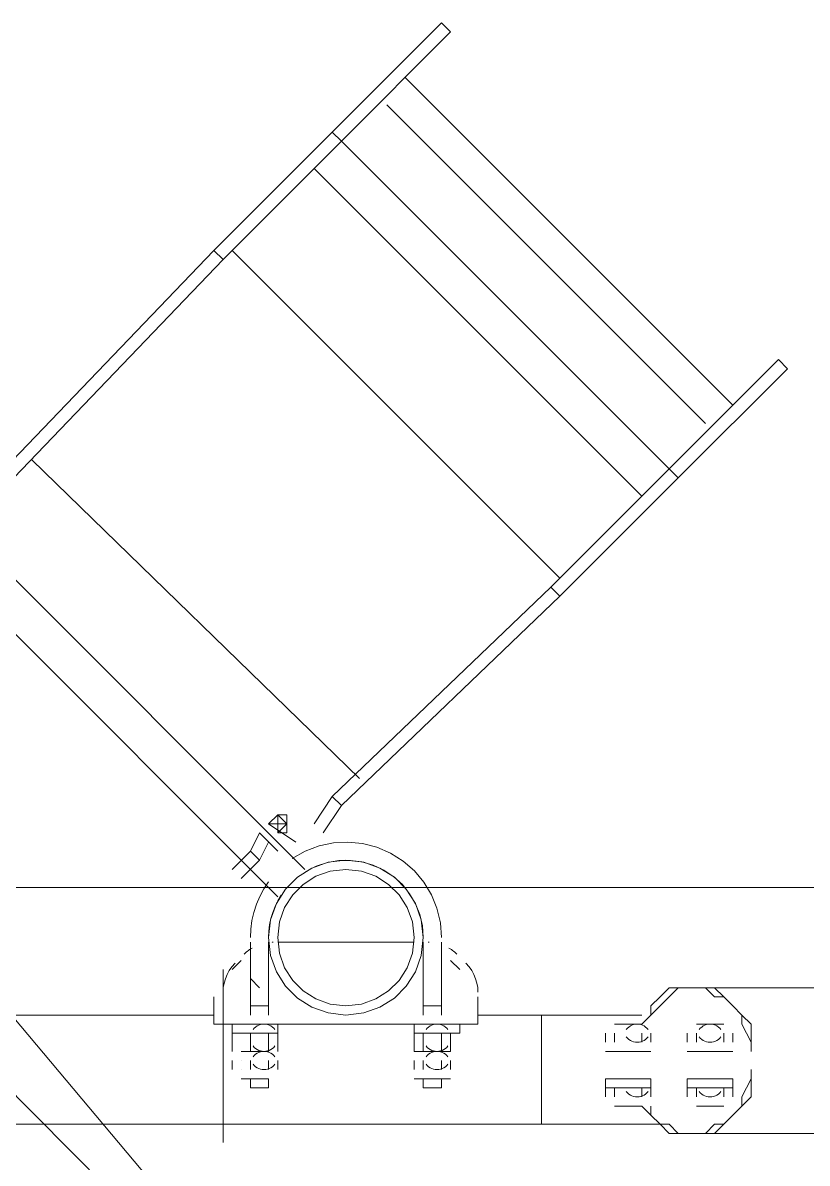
# Paper-space layout '01 Roof Support Layout' of a CAD drawing. Header units: millimetres. Extents: x 5 to 415, y 5 to 292.
# Drawn here: x 61.83 to 67.17, y 66.98 to 74.75 of the extents above; entities that cross this region are included whole.
import ezdxf

# ---------------------------------------------------------------- set-up
doc = ezdxf.new("R2010")
doc.units = ezdxf.units.MM
doc.layers.add('EXISTING', color=7, linetype='Continuous')
doc.layers.add('PROPOSED', color=7, linetype='Continuous')

# ---------------------------------------------------------------- blocks, each defined once
blk = doc.blocks.new('SHEET_01')
at = {"layer": 'EXISTING', "color": 254, "linetype": 'Continuous', "lineweight": 13}
for p, q in [((64.618, 64.58), (57.736, 72.764)), ((57.054, 72.206), (64.618, 64.58))]:
    blk.add_line(p, q, dxfattribs=at)
at = {"layer": 'PROPOSED', "color": 250, "linetype": 'Continuous', "lineweight": 13}
for p, q in [((64.68, 74.748), (63.936, 74.004)), ((64.742, 74.686), (64.68, 74.748)), ((63.998, 73.942), (64.742, 74.686)), ((66.664, 72.144), (64.432, 74.376)), ((64.308, 74.19), (66.478, 72.02)), ((63.13, 73.198), (63.936, 74.004)), ((63.936, 74.004), (63.998, 73.942)), ((63.998, 73.942), (63.192, 73.136)), ((66.23, 71.71), (63.998, 73.942)), ((63.812, 73.756), (66.044, 71.524)), ((63.13, 73.198), (61.704, 71.71)), ((63.192, 73.136), (63.13, 73.198)), ((65.486, 70.966), (63.254, 73.198)), ((61.766, 71.648), (63.192, 73.136)), ((66.974, 72.454), (66.23, 71.71)), ((66.292, 71.648), (67.036, 72.392)), ((67.036, 72.392), (66.974, 72.454)), ((61.89, 71.772), (64.122, 69.602)), ((65.424, 70.904), (66.23, 71.71)), ((66.23, 71.71), (66.292, 71.648)), ((66.292, 71.648), (65.486, 70.842)), ((61.27, 71.462), (63.75, 68.982)), ((63.564, 68.796), (61.084, 71.276)), ((65.424, 70.904), (63.936, 69.478)), ((63.998, 69.416), (65.486, 70.842)), ((65.486, 70.842), (65.424, 70.904)), ((63.936, 69.478), (63.812, 69.292)), ((63.998, 69.416), (63.936, 69.478)), ((63.874, 69.23), (63.998, 69.416)), ((63.564, 69.354), (63.502, 69.292)), ((63.502, 69.292), (63.502, 69.292)), ((63.502, 69.292), (63.564, 69.292)), ((63.688, 69.168), (63.502, 69.292)), ((63.564, 69.354), (63.564, 69.354)), ((63.626, 69.354), (63.564, 69.354)), ((63.564, 69.292), (63.564, 69.354)), ((63.626, 69.292), (63.564, 69.354)), ((63.564, 69.292), (63.564, 69.23)), ((63.564, 69.23), (63.626, 69.292)), ((63.626, 69.292), (63.564, 69.292)), ((63.626, 69.354), (63.626, 69.354)), ((63.626, 69.292), (63.626, 69.354)), ((63.626, 69.354), (63.626, 69.292)), ((63.626, 69.23), (63.626, 69.292)), ((63.626, 69.292), (63.626, 69.292)), ((63.44, 69.23), (63.378, 69.106)), ((63.564, 69.106), (63.44, 69.23)), ((63.564, 69.23), (63.564, 69.23)), ((63.564, 69.23), (63.626, 69.23)), ((63.626, 69.23), (63.626, 69.23)), ((63.44, 69.044), (63.502, 69.168)), ((63.8456, 69.1417), (63.7515, 69.1059)), ((63.9433, 69.1624), (63.8456, 69.1417)), ((64.0428, 69.1679), (63.9433, 69.1624)), ((64.1422, 69.1581), (64.0428, 69.1679)), ((64.2397, 69.133), (64.1422, 69.1581)), ((64.3335, 69.0924), (64.2397, 69.133)), ((63.378, 69.106), (63.254, 68.982)), ((63.378, 69.106), (63.44, 69.044)), ((63.7515, 69.1059), (63.6628, 69.0552)), ((64.4198, 69.0377), (64.3335, 69.0924)), ((63.254, 68.982), (63.254, 68.982)), ((63.316, 68.92), (63.44, 69.044)), ((63.7972, 68.9905), (63.6994, 68.9282)), ((63.8269, 69.0037), (63.7549, 68.9671)), ((63.9082, 69.0301), (63.7972, 68.9905)), ((63.9025, 69.0286), (63.8269, 69.0037)), ((63.9804, 69.0418), (63.9025, 69.0286)), ((64.029, 69.044), (63.9082, 69.0301)), ((64.029, 68.982), (63.9224, 68.9697)), ((64.0592, 69.0431), (63.9804, 69.0418)), ((64.1498, 69.0301), (64.029, 69.044)), ((64.1356, 68.9697), (64.029, 68.982)), ((64.1374, 69.0327), (64.0592, 69.0431)), ((64.2139, 69.0105), (64.1374, 69.0327)), ((64.2608, 68.9905), (64.1498, 69.0301)), ((64.2871, 68.9764), (64.2139, 69.0105)), ((64.3586, 68.9282), (64.2608, 68.9905)), ((64.3543, 68.9316), (64.2871, 68.9764)), ((64.4954, 68.9712), (64.4198, 69.0377)), ((63.5006, 68.8972), (63.4687, 68.8484)), ((63.6994, 68.9282), (63.6178, 68.8466)), ((63.8245, 68.9347), (63.7382, 68.8799)), ((63.9224, 68.9697), (63.8245, 68.9347)), ((64.2335, 68.9347), (64.1356, 68.9697)), ((64.3198, 68.8799), (64.2335, 68.9347)), ((64.4131, 68.8779), (64.3543, 68.9316)), ((64.4402, 68.8466), (64.3586, 68.9282)), ((64.5594, 68.8945), (64.4954, 68.9712)), ((61.704, 68.858), (123.208, 68.858)), ((63.4687, 68.8484), (63.4414, 68.7973)), ((63.6178, 68.8466), (63.5556, 68.7488)), ((63.7382, 68.8799), (63.6662, 68.8078)), ((64.3918, 68.8078), (64.3198, 68.8799)), ((64.4627, 68.8164), (64.4131, 68.8779)), ((64.5024, 68.7488), (64.4402, 68.8466)), ((64.6107, 68.8092), (64.5594, 68.8945)), ((63.4189, 68.744), (63.4012, 68.689)), ((63.4414, 68.7973), (63.4189, 68.744)), ((63.5556, 68.7488), (63.5159, 68.6378)), ((63.5658, 68.7684), (63.5466, 68.7292)), ((63.5883, 68.806), (63.5658, 68.7684)), ((63.6662, 68.8078), (63.6113, 68.7215)), ((64.4467, 68.7215), (64.3918, 68.8078)), ((64.5025, 68.7484), (64.4627, 68.8164)), ((64.5421, 68.6378), (64.5024, 68.7488)), ((64.5317, 68.6751), (64.5025, 68.7484)), ((64.6486, 68.7168), (64.6107, 68.8092)), ((63.4012, 68.689), (63.3884, 68.6327)), ((63.5307, 68.6886), (63.5183, 68.6468)), ((63.5466, 68.7292), (63.5307, 68.6886)), ((63.6113, 68.7215), (63.5763, 68.6236)), ((64.4817, 68.6236), (64.4467, 68.7215)), ((64.5498, 68.5975), (64.5317, 68.6751)), ((64.672, 68.6189), (64.6486, 68.7168)), ((63.3884, 68.6327), (63.3806, 68.5752)), ((63.5159, 68.6378), (63.502, 68.517)), ((63.5093, 68.6042), (63.5038, 68.5609)), ((63.5183, 68.6468), (63.5093, 68.6042)), ((63.5763, 68.6236), (63.564, 68.517)), ((64.494, 68.517), (64.4817, 68.6236)), ((64.556, 68.517), (64.5421, 68.6378)), ((64.556, 68.517), (64.5498, 68.5975)), ((64.68, 68.517), (64.672, 68.6189)), ((63.3806, 68.5752), (63.378, 68.517)), ((63.5038, 68.5609), (63.502, 68.517)), ((63.502, 68.517), (63.5159, 68.3962)), ((63.564, 68.517), (63.5763, 68.4104)), ((64.4817, 68.4104), (64.494, 68.517)), ((64.5421, 68.3962), (64.556, 68.517)), ((63.3652, 68.4299), (63.3575, 68.4239)), ((63.3731, 68.4357), (63.3652, 68.4299)), ((63.3812, 68.4411), (63.3731, 68.4357)), ((63.378, 68.052), (63.378, 68.486)), ((63.3895, 68.4463), (63.3812, 68.4411)), ((63.502, 68.486), (63.502, 68.486)), ((63.502, 68.486), (63.502, 68.052)), ((63.5248, 68.4859), (63.5234, 68.4859)), ((63.5289, 68.486), (63.5275, 68.486)), ((63.5303, 68.486), (63.5289, 68.486)), ((63.533, 68.486), (63.5316, 68.486)), ((63.564, 68.486), (64.494, 68.486)), ((64.556, 68.486), (64.556, 68.486)), ((64.556, 68.052), (64.556, 68.486)), ((64.5897, 68.486), (64.5884, 68.486)), ((64.5911, 68.486), (64.5897, 68.486)), ((64.5952, 68.4859), (64.5938, 68.4859)), ((64.5965, 68.4859), (64.5952, 68.4859)), ((64.68, 68.486), (64.68, 68.052)), ((64.7388, 68.4411), (64.7305, 68.4463)), ((64.7469, 68.4357), (64.7388, 68.4411)), ((64.7548, 68.4299), (64.7469, 68.4357)), ((64.7625, 68.4239), (64.7548, 68.4299)), ((63.254, 68.3), (63.316, 68.362)), ((63.3428, 68.4111), (63.3357, 68.4043)), ((63.35, 68.4176), (63.3428, 68.4111)), ((63.3575, 68.4239), (63.35, 68.4176)), ((63.5159, 68.3962), (63.5556, 68.2852)), ((63.5763, 68.4104), (63.6113, 68.3125)), ((64.4467, 68.3125), (64.4817, 68.4104)), ((64.5024, 68.2852), (64.5421, 68.3962)), ((64.742, 68.362), (64.804, 68.3)), ((64.77, 68.4176), (64.7625, 68.4239)), ((64.7772, 68.4111), (64.77, 68.4176)), ((64.7843, 68.4043), (64.7772, 68.4111)), ((63.192, 67.122), (63.192, 68.3)), ((63.2346, 68.2933), (63.2196, 68.266)), ((63.2527, 68.3188), (63.2346, 68.2933)), ((63.2737, 68.3423), (63.2527, 68.3188)), ((63.5556, 68.2852), (63.6178, 68.1874)), ((63.6113, 68.3125), (63.6662, 68.2262)), ((64.3918, 68.2262), (64.4467, 68.3125)), ((64.4402, 68.1874), (64.5024, 68.2852)), ((64.8673, 68.3188), (64.8463, 68.3423)), ((64.8854, 68.2933), (64.8673, 68.3188)), ((64.9004, 68.266), (64.8854, 68.2933)), ((63.1991, 68.2073), (63.1938, 68.1765)), ((63.2077, 68.2373), (63.1991, 68.2073)), ((63.2196, 68.266), (63.2077, 68.2373)), ((63.378, 68.238), (63.44, 68.176)), ((63.6662, 68.2262), (63.7382, 68.1542)), ((64.3198, 68.1542), (64.3918, 68.2262)), ((64.9123, 68.2373), (64.9004, 68.266)), ((64.921, 68.2073), (64.9123, 68.2373)), ((64.9262, 68.1765), (64.921, 68.2073)), ((63.1938, 68.1765), (63.192, 68.145)), ((63.6178, 68.1874), (63.6994, 68.1058)), ((63.7382, 68.1542), (63.8245, 68.0993)), ((64.2335, 68.0993), (64.3198, 68.1542)), ((64.3586, 68.1058), (64.4402, 68.1874)), ((64.928, 68.145), (64.9262, 68.1765)), ((66.23, 68.176), (66.168, 68.114)), ((66.354, 68.176), (66.23, 68.176)), ((66.292, 68.176), (66.23, 68.114)), ((66.354, 68.176), (66.292, 68.176)), ((66.416, 68.176), (66.354, 68.176)), ((66.478, 68.176), (66.354, 68.176)), ((66.478, 68.176), (66.416, 68.176)), ((66.416, 68.176), (79.312, 68.176)), ((66.54, 68.176), (66.478, 68.176)), ((66.54, 68.114), (66.478, 68.176)), ((66.602, 68.114), (66.54, 68.176)), ((63.13, 67.99), (63.13, 68.114)), ((63.502, 68.052), (63.378, 68.052)), ((63.378, 67.99), (63.378, 68.052)), ((63.502, 68.052), (63.502, 67.99)), ((63.6994, 68.1058), (63.7972, 68.0436)), ((63.7972, 68.0436), (63.9082, 68.0039)), ((63.8245, 68.0993), (63.9224, 68.0643)), ((63.9224, 68.0643), (64.029, 68.052)), ((64.029, 68.052), (64.1356, 68.0643)), ((64.1356, 68.0643), (64.2335, 68.0993)), ((64.1498, 68.0039), (64.2608, 68.0436)), ((64.2608, 68.0436), (64.3586, 68.1058)), ((64.556, 68.052), (64.68, 68.052)), ((64.556, 67.99), (64.556, 68.052)), ((64.68, 68.052), (64.68, 67.99)), ((64.928, 68.114), (64.928, 67.99)), ((66.168, 68.114), (66.106, 68.052)), ((66.106, 68.052), (66.106, 67.99)), ((66.168, 68.052), (66.106, 67.99)), ((66.23, 68.114), (66.168, 68.052)), ((66.602, 68.114), (66.54, 68.114)), ((66.664, 68.052), (66.602, 68.114)), ((66.726, 67.99), (66.664, 68.052)), ((63.13, 67.99), (61.704, 67.99)), ((63.13, 67.928), (63.13, 67.99)), ((63.9082, 68.0039), (64.029, 67.99)), ((64.029, 67.99), (64.1498, 68.0039)), ((65.362, 67.99), (64.928, 67.99)), ((64.928, 67.99), (64.928, 67.928)), ((65.362, 67.246), (65.362, 67.99)), ((66.044, 67.99), (65.362, 67.99)), ((65.362, 67.99), (65.362, 67.246)), ((66.106, 67.99), (66.044, 67.928)), ((66.788, 67.928), (66.726, 67.99)), ((66.726, 67.928), (66.726, 67.99)), ((64.928, 67.928), (63.13, 67.928)), ((63.564, 67.928), (63.254, 67.928)), ((63.254, 67.928), (63.254, 67.866)), ((63.4047, 67.9002), (63.3966, 67.8908)), ((63.4139, 67.9084), (63.4047, 67.9002)), ((63.424, 67.9153), (63.4139, 67.9084)), ((63.435, 67.9207), (63.424, 67.9153)), ((63.4465, 67.9247), (63.435, 67.9207)), ((63.4586, 67.9272), (63.4465, 67.9247)), ((63.471, 67.928), (63.4586, 67.9272)), ((63.4834, 67.9272), (63.471, 67.928)), ((63.4955, 67.9247), (63.4834, 67.9272)), ((63.507, 67.9207), (63.4955, 67.9247)), ((63.518, 67.9153), (63.507, 67.9207)), ((63.5281, 67.9084), (63.518, 67.9153)), ((63.5373, 67.9002), (63.5281, 67.9084)), ((63.5454, 67.8908), (63.5373, 67.9002)), ((63.564, 67.928), (63.564, 67.866)), ((64.494, 67.928), (64.494, 67.866)), ((64.494, 67.928), (64.804, 67.928)), ((64.5827, 67.9002), (64.5746, 67.8908)), ((64.5919, 67.9084), (64.5827, 67.9002)), ((64.602, 67.9153), (64.5919, 67.9084)), ((64.613, 67.9207), (64.602, 67.9153)), ((64.6245, 67.9247), (64.613, 67.9207)), ((64.6366, 67.9272), (64.6245, 67.9247)), ((64.649, 67.928), (64.6366, 67.9272)), ((64.6614, 67.9272), (64.649, 67.928)), ((64.6735, 67.9247), (64.6614, 67.9272)), ((64.685, 67.9207), (64.6735, 67.9247)), ((64.696, 67.9153), (64.685, 67.9207)), ((64.7061, 67.9084), (64.696, 67.9153)), ((64.7153, 67.9002), (64.7061, 67.9084)), ((64.7234, 67.8908), (64.7153, 67.9002)), ((64.804, 67.928), (64.804, 67.866)), ((65.858, 67.928), (65.858, 67.928)), ((65.92, 67.928), (65.858, 67.928)), ((66.044, 67.928), (65.858, 67.928)), ((65.858, 67.928), (66.044, 67.928)), ((65.92, 67.928), (65.92, 67.928)), ((65.982, 67.928), (65.92, 67.928)), ((65.9467, 67.9002), (65.9386, 67.8908)), ((65.9559, 67.9084), (65.9467, 67.9002)), ((65.966, 67.9153), (65.9559, 67.9084)), ((65.977, 67.9207), (65.966, 67.9153)), ((65.9885, 67.9247), (65.977, 67.9207)), ((65.982, 67.928), (65.982, 67.928)), ((66.044, 67.928), (65.982, 67.928)), ((66.0006, 67.9272), (65.9885, 67.9247)), ((66.013, 67.928), (66.0006, 67.9272)), ((66.0254, 67.9272), (66.013, 67.928)), ((66.0375, 67.9247), (66.0254, 67.9272)), ((66.049, 67.9207), (66.0375, 67.9247)), ((66.044, 67.928), (66.044, 67.928)), ((66.06, 67.9153), (66.049, 67.9207)), ((66.0701, 67.9084), (66.06, 67.9153)), ((66.0793, 67.9002), (66.0701, 67.9084)), ((66.0874, 67.8908), (66.0793, 67.9002)), ((66.416, 67.928), (66.416, 67.928)), ((66.478, 67.928), (66.416, 67.928)), ((66.602, 67.928), (66.416, 67.928)), ((66.416, 67.928), (66.602, 67.928)), ((66.4427, 67.9002), (66.4346, 67.8908)), ((66.4519, 67.9084), (66.4427, 67.9002)), ((66.462, 67.9153), (66.4519, 67.9084)), ((66.473, 67.9207), (66.462, 67.9153)), ((66.4845, 67.9247), (66.473, 67.9207)), ((66.478, 67.928), (66.478, 67.928)), ((66.54, 67.928), (66.478, 67.928)), ((66.4966, 67.9272), (66.4845, 67.9247)), ((66.509, 67.928), (66.4966, 67.9272)), ((66.5214, 67.9272), (66.509, 67.928)), ((66.5335, 67.9247), (66.5214, 67.9272)), ((66.545, 67.9207), (66.5335, 67.9247)), ((66.54, 67.928), (66.54, 67.928)), ((66.602, 67.928), (66.54, 67.928)), ((66.556, 67.9153), (66.545, 67.9207)), ((66.5661, 67.9084), (66.556, 67.9153)), ((66.5753, 67.9002), (66.5661, 67.9084)), ((66.5834, 67.8908), (66.5753, 67.9002)), ((66.602, 67.928), (66.602, 67.928)), ((66.788, 67.804), (66.726, 67.928)), ((66.788, 67.804), (66.788, 67.928)), ((63.254, 67.866), (63.254, 67.742)), ((63.254, 67.866), (63.564, 67.866)), ((63.316, 67.866), (63.502, 67.866)), ((63.316, 67.866), (63.316, 67.866)), ((63.378, 67.866), (63.378, 67.742)), ((63.502, 67.866), (63.502, 67.742)), ((63.502, 67.866), (63.502, 67.866)), ((63.564, 67.866), (63.564, 67.742)), ((64.742, 67.866), (64.494, 67.866)), ((64.494, 67.866), (64.494, 67.742)), ((64.494, 67.866), (64.494, 67.866)), ((64.804, 67.866), (64.494, 67.866)), ((64.556, 67.866), (64.556, 67.742)), ((64.68, 67.866), (64.68, 67.742)), ((64.742, 67.742), (64.742, 67.866)), ((64.742, 67.866), (64.742, 67.866)), ((65.796, 67.804), (65.796, 67.866)), ((65.858, 67.804), (65.858, 67.866)), ((65.858, 67.866), (65.858, 67.866)), ((65.9386, 67.8412), (65.9467, 67.8318)), ((65.9467, 67.8318), (65.9559, 67.8236)), ((65.9559, 67.8236), (65.966, 67.8167)), ((65.966, 67.8167), (65.977, 67.8113)), ((65.977, 67.8113), (65.9885, 67.8073)), ((66.0375, 67.8073), (66.049, 67.8113)), ((66.044, 67.866), (66.044, 67.866)), ((66.044, 67.804), (66.044, 67.866)), ((66.049, 67.8113), (66.06, 67.8167)), ((66.06, 67.8167), (66.0701, 67.8236)), ((66.0701, 67.8236), (66.0793, 67.8318)), ((66.0793, 67.8318), (66.0874, 67.8412)), ((66.106, 67.804), (66.106, 67.866)), ((66.354, 67.804), (66.354, 67.866)), ((66.416, 67.804), (66.416, 67.866)), ((66.416, 67.866), (66.416, 67.866)), ((66.4346, 67.8412), (66.4427, 67.8318)), ((66.4427, 67.8318), (66.4519, 67.8236)), ((66.4519, 67.8236), (66.462, 67.8167)), ((66.462, 67.8167), (66.473, 67.8113)), ((66.473, 67.8113), (66.4845, 67.8073)), ((66.5335, 67.8073), (66.545, 67.8113)), ((66.545, 67.8113), (66.556, 67.8167)), ((66.556, 67.8167), (66.5661, 67.8236)), ((66.5661, 67.8236), (66.5753, 67.8318)), ((66.5753, 67.8318), (66.5834, 67.8412)), ((66.602, 67.804), (66.602, 67.866)), ((66.602, 67.866), (66.602, 67.866)), ((66.664, 67.804), (66.664, 67.866)), ((63.316, 67.742), (63.502, 67.742)), ((63.316, 67.742), (63.316, 67.742)), ((63.3966, 67.7792), (63.4047, 67.7698)), ((63.4047, 67.7698), (63.4139, 67.7616)), ((63.4139, 67.7616), (63.424, 67.7547)), ((63.424, 67.7547), (63.435, 67.7493)), ((63.435, 67.7347), (63.424, 67.7293)), ((63.435, 67.7493), (63.4465, 67.7453)), ((63.4465, 67.7387), (63.435, 67.7347)), ((63.4465, 67.7453), (63.4586, 67.7428)), ((63.4586, 67.7412), (63.4465, 67.7387)), ((63.4586, 67.7428), (63.471, 67.742)), ((63.471, 67.742), (63.4586, 67.7412)), ((63.471, 67.742), (63.4834, 67.7428)), ((63.4834, 67.7412), (63.471, 67.742)), ((63.4834, 67.7428), (63.4955, 67.7453)), ((63.4955, 67.7387), (63.4834, 67.7412)), ((63.4955, 67.7453), (63.507, 67.7493)), ((63.507, 67.7347), (63.4955, 67.7387)), ((63.502, 67.742), (63.502, 67.742)), ((63.507, 67.7493), (63.518, 67.7547)), ((63.518, 67.7293), (63.507, 67.7347)), ((63.518, 67.7547), (63.5281, 67.7616)), ((63.5281, 67.7616), (63.5373, 67.7698)), ((63.5373, 67.7698), (63.5454, 67.7792)), ((64.742, 67.742), (64.494, 67.742)), ((64.494, 67.742), (64.494, 67.742)), ((64.5746, 67.7792), (64.5827, 67.7698)), ((64.5827, 67.7698), (64.5919, 67.7616)), ((64.5919, 67.7616), (64.602, 67.7547)), ((64.602, 67.7547), (64.613, 67.7493)), ((64.613, 67.7347), (64.602, 67.7293)), ((64.613, 67.7493), (64.6245, 67.7453)), ((64.6245, 67.7387), (64.613, 67.7347)), ((64.6245, 67.7453), (64.6366, 67.7428)), ((64.6366, 67.7412), (64.6245, 67.7387)), ((64.6366, 67.7428), (64.649, 67.742)), ((64.649, 67.742), (64.6366, 67.7412)), ((64.649, 67.742), (64.6614, 67.7428)), ((64.6614, 67.7412), (64.649, 67.742)), ((64.6614, 67.7428), (64.6735, 67.7453)), ((64.6735, 67.7387), (64.6614, 67.7412)), ((64.6735, 67.7453), (64.685, 67.7493)), ((64.685, 67.7347), (64.6735, 67.7387)), ((64.685, 67.7493), (64.696, 67.7547)), ((64.696, 67.7293), (64.685, 67.7347)), ((64.696, 67.7547), (64.7061, 67.7616)), ((64.7061, 67.7616), (64.7153, 67.7698)), ((64.7153, 67.7698), (64.7234, 67.7792)), ((64.742, 67.742), (64.742, 67.742)), ((65.796, 67.742), (65.796, 67.742)), ((66.106, 67.742), (65.796, 67.742)), ((65.796, 67.742), (66.106, 67.742)), ((65.858, 67.804), (65.858, 67.804)), ((65.858, 67.742), (66.044, 67.742)), ((65.9885, 67.8073), (66.0006, 67.8048)), ((66.0006, 67.8048), (66.013, 67.804)), ((66.013, 67.804), (66.0254, 67.8048)), ((66.0254, 67.8048), (66.0375, 67.8073)), ((66.044, 67.804), (66.044, 67.804)), ((66.106, 67.742), (66.106, 67.742)), ((66.354, 67.742), (66.354, 67.742)), ((66.664, 67.742), (66.354, 67.742)), ((66.354, 67.742), (66.664, 67.742)), ((66.416, 67.804), (66.416, 67.804)), ((66.416, 67.742), (66.602, 67.742)), ((66.4845, 67.8073), (66.4966, 67.8048)), ((66.4966, 67.8048), (66.509, 67.804)), ((66.509, 67.804), (66.5214, 67.8048)), ((66.5214, 67.8048), (66.5335, 67.8073)), ((66.602, 67.804), (66.602, 67.804)), ((66.664, 67.742), (66.664, 67.742)), ((66.788, 67.742), (66.788, 67.804)), ((63.254, 67.68), (63.254, 67.618)), ((63.316, 67.68), (63.316, 67.68)), ((63.378, 67.68), (63.378, 67.618)), ((63.4047, 67.7142), (63.3966, 67.7048)), ((63.3966, 67.6552), (63.4047, 67.6458)), ((63.4139, 67.7224), (63.4047, 67.7142)), ((63.424, 67.7293), (63.4139, 67.7224)), ((63.502, 67.68), (63.502, 67.618)), ((63.502, 67.68), (63.502, 67.68)), ((63.5281, 67.7224), (63.518, 67.7293)), ((63.5373, 67.7142), (63.5281, 67.7224)), ((63.5454, 67.7048), (63.5373, 67.7142)), ((63.5373, 67.6458), (63.5454, 67.6552)), ((63.564, 67.68), (63.564, 67.618)), ((64.494, 67.68), (64.494, 67.618)), ((64.494, 67.68), (64.494, 67.68)), ((64.556, 67.68), (64.556, 67.618)), ((64.5827, 67.7142), (64.5746, 67.7048)), ((64.5746, 67.6552), (64.5827, 67.6458)), ((64.5919, 67.7224), (64.5827, 67.7142)), ((64.602, 67.7293), (64.5919, 67.7224)), ((64.68, 67.68), (64.68, 67.618)), ((64.7061, 67.7224), (64.696, 67.7293)), ((64.7153, 67.7142), (64.7061, 67.7224)), ((64.7234, 67.7048), (64.7153, 67.7142)), ((64.7153, 67.6458), (64.7234, 67.6552)), ((64.742, 67.68), (64.742, 67.618)), ((64.742, 67.68), (64.742, 67.68)), ((63.316, 67.618), (63.316, 67.618)), ((63.4047, 67.6458), (63.4139, 67.6376)), ((63.4139, 67.6376), (63.424, 67.6307)), ((63.424, 67.6307), (63.435, 67.6253)), ((63.435, 67.6253), (63.4465, 67.6213)), ((63.4465, 67.6213), (63.4586, 67.6188)), ((63.4586, 67.6188), (63.471, 67.618)), ((63.471, 67.618), (63.4834, 67.6188)), ((63.4834, 67.6188), (63.4955, 67.6213)), ((63.4955, 67.6213), (63.507, 67.6253)), ((63.502, 67.618), (63.502, 67.618)), ((63.507, 67.6253), (63.518, 67.6307)), ((63.518, 67.6307), (63.5281, 67.6376)), ((63.5281, 67.6376), (63.5373, 67.6458)), ((64.494, 67.618), (64.494, 67.618)), ((64.5827, 67.6458), (64.5919, 67.6376)), ((64.5919, 67.6376), (64.602, 67.6307)), ((64.602, 67.6307), (64.613, 67.6253)), ((64.613, 67.6253), (64.6245, 67.6213)), ((64.6245, 67.6213), (64.6366, 67.6188)), ((64.6366, 67.6188), (64.649, 67.618)), ((64.649, 67.618), (64.6614, 67.6188)), ((64.6614, 67.6188), (64.6735, 67.6213)), ((64.6735, 67.6213), (64.685, 67.6253)), ((64.685, 67.6253), (64.696, 67.6307)), ((64.696, 67.6307), (64.7061, 67.6376)), ((64.7061, 67.6376), (64.7153, 67.6458)), ((64.742, 67.618), (64.742, 67.618)), ((66.788, 67.618), (66.788, 67.556)), ((63.316, 67.556), (63.502, 67.556)), ((63.378, 67.494), (63.378, 67.556)), ((63.378, 67.556), (63.378, 67.556)), ((63.378, 67.556), (63.502, 67.556)), ((63.502, 67.556), (63.378, 67.556)), ((63.502, 67.556), (63.502, 67.494)), ((63.502, 67.556), (63.502, 67.556)), ((64.742, 67.556), (64.494, 67.556)), ((64.556, 67.556), (64.556, 67.494)), ((64.556, 67.556), (64.556, 67.556)), ((64.68, 67.556), (64.556, 67.556)), ((64.556, 67.556), (64.68, 67.556)), ((64.68, 67.494), (64.68, 67.556)), ((64.68, 67.556), (64.68, 67.556)), ((65.796, 67.494), (65.796, 67.556)), ((65.796, 67.556), (66.106, 67.556)), ((66.106, 67.494), (66.106, 67.556)), ((66.354, 67.494), (66.354, 67.556)), ((66.354, 67.556), (66.664, 67.556)), ((66.664, 67.494), (66.664, 67.556)), ((66.726, 67.432), (66.788, 67.556)), ((66.788, 67.556), (66.788, 67.432)), ((63.502, 67.494), (63.378, 67.494)), ((64.556, 67.494), (64.68, 67.494)), ((65.796, 67.494), (66.106, 67.494)), ((65.796, 67.432), (65.796, 67.494)), ((66.106, 67.494), (65.796, 67.494)), ((65.858, 67.432), (65.858, 67.494)), ((65.858, 67.432), (65.858, 67.432)), ((65.9386, 67.4692), (65.9467, 67.4597)), ((65.9467, 67.4597), (65.9559, 67.4516)), ((65.9559, 67.4516), (65.966, 67.4447)), ((65.966, 67.4447), (65.977, 67.4392)), ((65.977, 67.4392), (65.9885, 67.4353)), ((65.9885, 67.4353), (66.0006, 67.4328)), ((66.0006, 67.4328), (66.013, 67.432)), ((66.013, 67.432), (66.0254, 67.4328)), ((66.0254, 67.4328), (66.0375, 67.4353)), ((66.0375, 67.4353), (66.049, 67.4392)), ((66.044, 67.432), (66.044, 67.494)), ((66.044, 67.432), (66.044, 67.432)), ((66.049, 67.4392), (66.06, 67.4447)), ((66.06, 67.4447), (66.0701, 67.4516)), ((66.0701, 67.4516), (66.0793, 67.4597)), ((66.0793, 67.4597), (66.0874, 67.4692)), ((66.106, 67.432), (66.106, 67.494)), ((66.354, 67.494), (66.664, 67.494)), ((66.354, 67.432), (66.354, 67.494)), ((66.664, 67.494), (66.354, 67.494)), ((66.416, 67.432), (66.416, 67.494)), ((66.416, 67.432), (66.416, 67.432)), ((66.4346, 67.4692), (66.4427, 67.4597)), ((66.4427, 67.4597), (66.4519, 67.4516)), ((66.4519, 67.4516), (66.462, 67.4447)), ((66.462, 67.4447), (66.473, 67.4392)), ((66.473, 67.4392), (66.4845, 67.4353)), ((66.4845, 67.4353), (66.4966, 67.4328)), ((66.4966, 67.4328), (66.509, 67.432)), ((66.509, 67.432), (66.5214, 67.4328)), ((66.5214, 67.4328), (66.5335, 67.4353)), ((66.5335, 67.4353), (66.545, 67.4392)), ((66.545, 67.4392), (66.556, 67.4447)), ((66.556, 67.4447), (66.5661, 67.4516)), ((66.5661, 67.4516), (66.5753, 67.4597)), ((66.5753, 67.4597), (66.5834, 67.4692)), ((66.602, 67.432), (66.602, 67.494)), ((66.602, 67.432), (66.602, 67.432)), ((66.664, 67.432), (66.664, 67.494)), ((66.788, 67.432), (66.726, 67.37)), ((66.726, 67.37), (66.726, 67.432)), ((65.858, 67.37), (66.044, 67.37)), ((66.106, 67.308), (66.044, 67.37)), ((66.106, 67.37), (66.106, 67.308)), ((66.416, 67.37), (66.602, 67.37)), ((66.726, 67.37), (66.664, 67.308)), ((66.664, 67.308), (66.726, 67.37)), ((66.168, 67.246), (66.106, 67.308)), ((66.106, 67.308), (66.168, 67.246)), ((66.664, 67.308), (66.602, 67.246)), ((66.602, 67.246), (66.664, 67.308)), ((61.332, 67.246), (65.362, 67.246)), ((65.362, 67.246), (66.168, 67.246)), ((66.23, 67.184), (66.168, 67.246)), ((66.168, 67.246), (66.23, 67.246)), ((66.23, 67.246), (66.292, 67.184)), ((66.478, 67.184), (66.54, 67.246)), ((66.602, 67.246), (66.54, 67.184)), ((66.54, 67.246), (66.602, 67.246)), ((66.292, 67.184), (66.23, 67.184)), ((66.416, 67.184), (66.292, 67.184)), ((66.292, 67.184), (66.416, 67.184)), ((66.478, 67.184), (66.416, 67.184)), ((66.416, 67.184), (66.478, 67.184)), ((66.416, 67.184), (79.312, 67.184)), ((66.54, 67.184), (66.478, 67.184))]:
    blk.add_line(p, q, dxfattribs=at)

psp = doc.layouts.new('01 Roof Support Layout')

# ---------------------------------------------------------------- block references
psp.add_blockref('SHEET_01', (0, 0))

doc.saveas('drawing.dxf')
